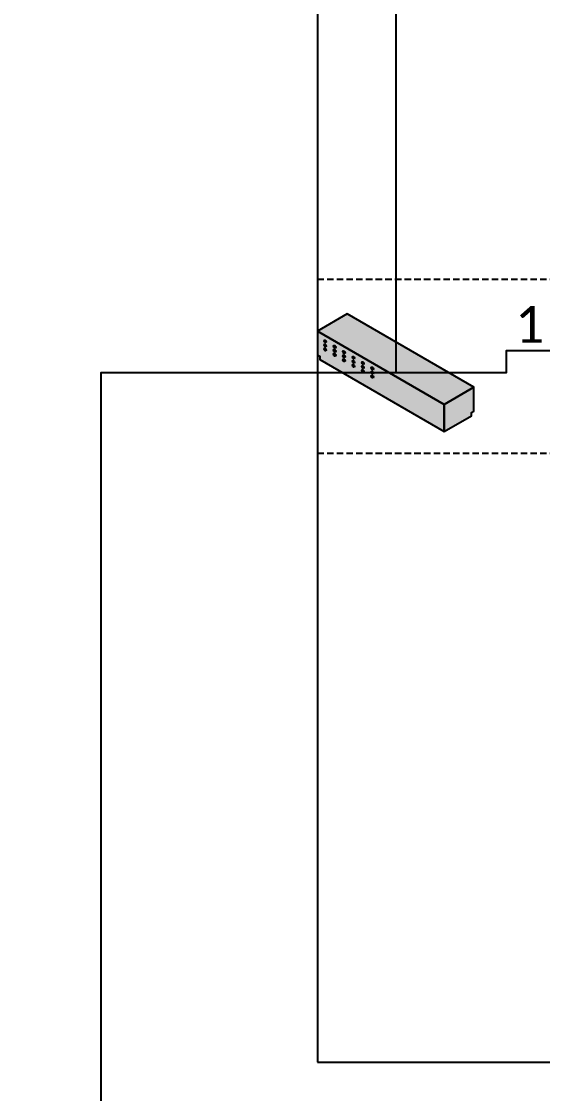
# Model space of a CAD drawing. Extents: x 1 to 296, y 20 to 201.
# Drawn here: x 143 to 172.9, y 108.2 to 169.8 of the extents above; entities that cross this region are included whole.
import ezdxf

# ---------------------------------------------------------------- set-up
doc = ezdxf.new("R2010")
doc.units = 0
doc.header["$LTSCALE"] = 2.97
doc.header["$MEASUREMENT"] = 0
doc.linetypes.add('HIDDEN2', pattern=[0.1875, 0.125, -0.0625])
doc.layers.get('0').update_dxf_attribs({"linetype": 'CONTINUOUS'})
doc.layers.add('CONNECTOR', color=7, linetype='CONTINUOUS')
doc.styles.get("Standard").update_dxf_attribs({"font": 'txt.shx'})

msp = doc.modelspace()

# ---------------------------------------------------------------- hatches: boundary and pattern name
for color, points in [(6, [(167.29, 146.25), (168.865, 147.15), (168.865, 147.33), (169, 147.42), (169, 148.792), (161.71, 153), (160, 152.01), (160, 150.651), (160.135, 150.57), (160.135, 150.39)]), (7, [(160, 152.01), (167.29, 147.802), (169, 148.792), (161.71, 153)]), (7, [(160.135, 150.39), (167.29, 146.25), (167.29, 147.802), (160, 152.01), (160, 150.651), (160.135, 150.57)]), (7, [(167.29, 146.25), (168.865, 147.15), (168.865, 147.33), (169, 147.42), (169, 148.792), (167.29, 147.802)])]:
    msp.add_hatch(color=color).paths.add_polyline_path(points)

# ---------------------------------------------------------------- linework, layer by layer
at = {"color": 7, "linetype": 'HIDDEN2'}
for p, q in [((160, 155), (280, 155)), ((160, 145), (280, 145))]:
    msp.add_line(p, q, dxfattribs=at)
at = {"color": 7, "linetype": 'CONTINUOUS'}
for points in [[(160, 110), (280, 110), (280, 190), (160, 190)], [(167.29, 146.25), (168.865, 147.15), (168.865, 147.33), (169, 147.42), (169, 148.792), (161.71, 153), (160, 152.01), (160, 150.651), (160.135, 150.57), (160.135, 150.39)], [(160, 152.01), (167.29, 147.802), (169, 148.792), (161.71, 153)], [(160, 152.01), (160, 150.651), (160.135, 150.57), (160.135, 150.39), (167.29, 146.25), (168.865, 147.15), (168.865, 147.33), (169, 147.42), (169, 148.792), (161.71, 153)], [(160.135, 150.39), (167.29, 146.25), (167.29, 147.802), (160, 152.01), (160, 150.651), (160.135, 150.57)], [(167.29, 146.25), (168.865, 147.15), (168.865, 147.33), (169, 147.42), (169, 148.792), (167.29, 147.802)]]:
    msp.add_lwpolyline(points, close=True, dxfattribs=at)
for centre in [(160.445, 151.425), (160.445, 151.189), (160.445, 150.959), (160.987, 151.112), (160.987, 150.877), (160.987, 150.647), (161.529, 150.799), (161.529, 150.564), (161.529, 150.334), (162.071, 150.486), (162.071, 150.251), (162.071, 150.021), (162.613, 150.173), (162.613, 149.938), (162.613, 149.708), (163.155, 149.861), (163.155, 149.625), (163.155, 149.395)]:
    msp.add_ellipse(centre, major_axis=(0.0424, -0.0735), ratio=0.618371, dxfattribs=at)
at = {"layer": 'CONNECTOR', "linetype": 'CONTINUOUS'}
for points in [[(114.667, 166.75), (114.667, 200), (164.5, 200), (164.5, 149.625)], [(164.5, 149.625), (170.875, 149.625), (170.875, 150.9), (177.5, 150.9)], [(169, 60), (147.571, 60), (147.571, 149.625), (164.5, 149.625)]]:
    msp.add_lwpolyline(points, dxfattribs=at)

# ---------------------------------------------------------------- texts
at = {"layer": 'CONNECTOR', "insert": (172.2, 152.4), "char_height": 2.11666, "width": 14.11111, "attachment_point": 5}
msp.add_mtext('\\C7;\\fCalibri|b0|i0|;\\H2.1166585922241;1', dxfattribs=at)

doc.saveas('drawing.dxf')
